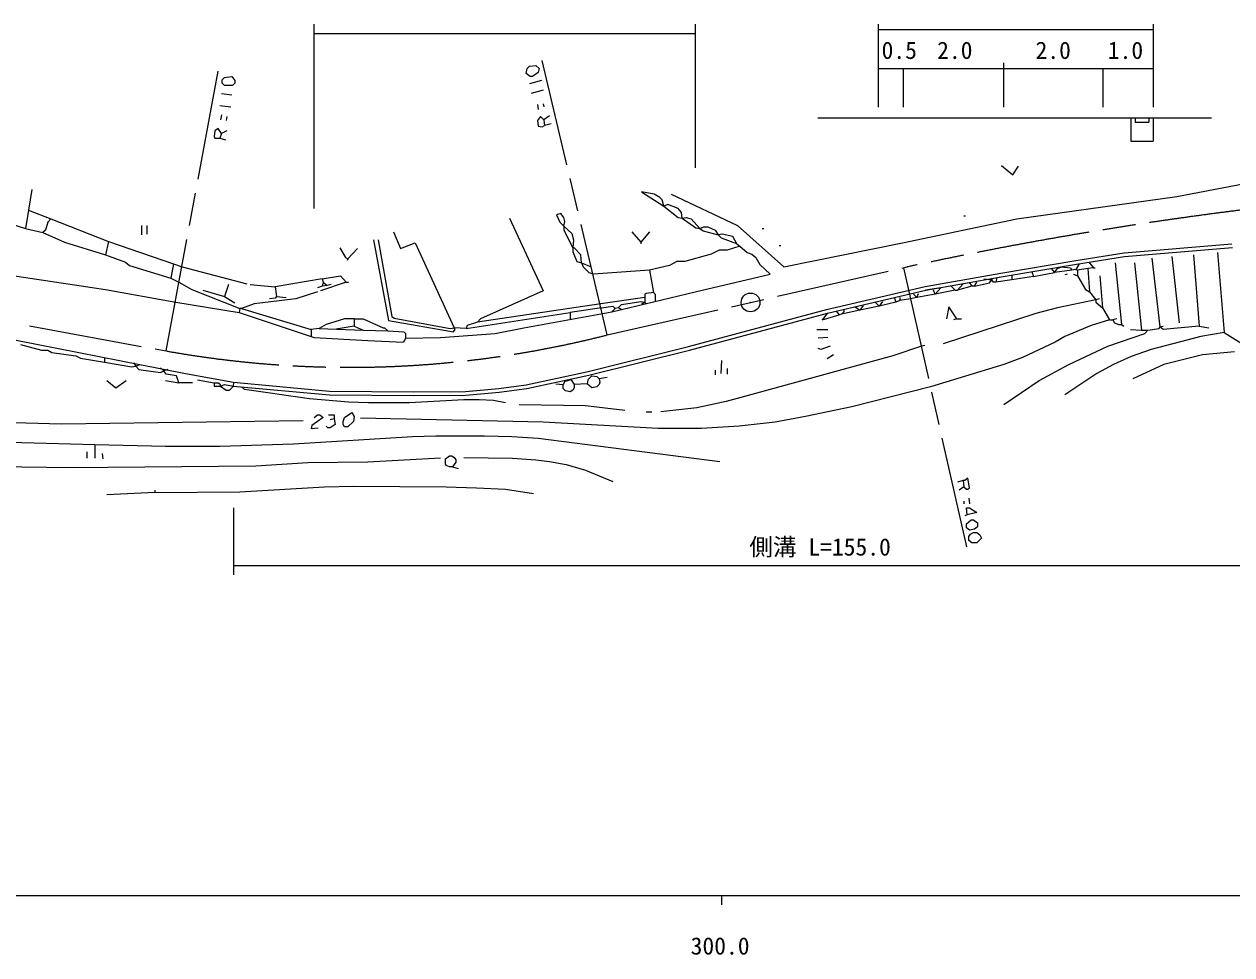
# Model space of a CAD drawing. Units: millimetres, scale not verified. Extents: x 2108 to 642108, y -210131 to 149869.
# Drawn here: x 256307 to 384094, y -31416 to 67100 of the extents above; entities that cross this region are included whole.
import ezdxf
from ezdxf.enums import TextEntityAlignment as Align

# ---------------------------------------------------------------- set-up
doc = ezdxf.new("R2010")
doc.units = ezdxf.units.MM
doc.header["$LTSCALE"] = 1000
doc.linetypes.add('CHAIN', pattern=[18.5, 12, -1.5, 3.5, -1.5])
for name, color, linetype, lineweight in [('M-BGD', 7, 'Continuous', 25), ('M-BMK', 2, 'CHAIN', 13), ('M-BMK-HTXT', 7, 'Continuous', 13), ('M-BMK-SRVR', 3, 'Continuous', 25), ('M-SUV', 7, 'Continuous', 13)]:
    doc.layers.add(name, color=color, linetype=linetype, lineweight=lineweight)
doc.styles.add('ＭＳ ゴシック', font='')
doc.styles.get('ＭＳ ゴシック').set_extended_font_data('MS Gothic')

# ---------------------------------------------------------------- blocks, each defined once
blk = doc.blocks.new('BUHIN1')
at = {"color": 3, "linetype": 'Continuous', "lineweight": 25}
for radius in [995, 30]:
    blk.add_circle((0, 0), radius, dxfattribs=at)

msp = doc.modelspace()

# ---------------------------------------------------------------- linework, layer by layer
at = {"layer": 'M-BGD'}
for p, q in [((346710, 58299), (346710, 67100)), ((346710, 66533), (375761, 66533)), ((375761, 67100), (375761, 58299)), ((309520, 62394), (309774, 62648)), ((309774, 62648), (310451, 62733)), ((310451, 62733), (310790, 62394)), ((359937, 63008), (359937, 58299)), ((277262, 61209), (277516, 61463)), ((277516, 61463), (278278, 61548)), ((278278, 61548), (278616, 61124)), ((309435, 61886), (309520, 62394)), ((309858, 61548), (309435, 61886)), ((310112, 61548), (309858, 61548)), ((310705, 61971), (310112, 61548)), ((310790, 62394), (310705, 61971)), ((346710, 62405), (348421, 62405)), ((348421, 62405), (375761, 62405)), ((349355, 58299), (349355, 62405)), ((370487, 58299), (370487, 62405)), ((277262, 60870), (277262, 61209)), ((277516, 60616), (277262, 60870)), ((278362, 60616), (277516, 60616)), ((278616, 60870), (278362, 60616)), ((278616, 61124), (278616, 60870)), ((311044, 61124), (309774, 60786)), ((311213, 60108), (309943, 59770)), ((277177, 59770), (278278, 59600)), ((277008, 58500), (278193, 58330)), ((310620, 58584), (310705, 58076)), ((311213, 58669), (311298, 58330)), ((277177, 57484), (277092, 56976)), ((277770, 57314), (277685, 56891)), ((310959, 57314), (310620, 56891)), ((310620, 56891), (310705, 56298)), ((310705, 56298), (311128, 56214)), ((311298, 56976), (310959, 57314)), ((311128, 56214), (311382, 56383)), ((311890, 57399), (311298, 56976)), ((311298, 56976), (311382, 56383)), ((312060, 56552), (311382, 56383)), ((340301, 57173), (375761, 57173)), ((372979, 57173), (381935, 57173)), ((373412, 57173), (373412, 54697)), ((373856, 57173), (373856, 56728)), ((373856, 56728), (375317, 56728)), ((375317, 57173), (375317, 56728)), ((375761, 57173), (375761, 54697)), ((276500, 55790), (276415, 55198)), ((276415, 55198), (276500, 55028)), ((276838, 56044), (276500, 55790)), ((276500, 55028), (277008, 55028)), ((277177, 55536), (276838, 56044)), ((277177, 55536), (277008, 55028)), ((277008, 55028), (277600, 54859)), ((277770, 55790), (277177, 55536)), ((373412, 54697), (375761, 54697)), ((359727, 52150), (360912, 51134)), ((360912, 51134), (361505, 52065)), ((378269, 48848), (388937, 50880)), ((257111, 49610), (256772, 47408)), ((322982, 49102), (321627, 49356)), ((321627, 49356), (323998, 47832)), ((323574, 48763), (322982, 49102)), ((323828, 48509), (323574, 48763)), ((324760, 49102), (331787, 45800)), ((361336, 46477), (378269, 48848)), ((256772, 47408), (256434, 45461)), ((256772, 47408), (259143, 46477)), ((323998, 47832), (323828, 48509)), ((324421, 48001), (323998, 47832)), ((323998, 47832), (325522, 46646)), ((325522, 47578), (324421, 48001)), ((325860, 47154), (325522, 47578)), ((258804, 46138), (258550, 45292)), ((259143, 46477), (258804, 46138)), ((259143, 46477), (265239, 44106)), ((307657, 46562), (311213, 38857)), ((313076, 47070), (312652, 46900)), ((312652, 46900), (312991, 46138)), ((312991, 46138), (313414, 45715)), ((313414, 46646), (313076, 47070)), ((313499, 46223), (313414, 46646)), ((313414, 45715), (313499, 46223)), ((325522, 46646), (325945, 46562)), ((325945, 46562), (325860, 47154)), ((325945, 46562), (326368, 46646)), ((325945, 46562), (327384, 45546)), ((326368, 46646), (326876, 46477)), ((326876, 46477), (327808, 45461)), ((349228, 43937), (361336, 46477)), ((355748, 46816), (355917, 46816)), ((254910, 45969), (256434, 45461)), ((256434, 45461), (258296, 45038)), ((258550, 45292), (258296, 45038)), ((258296, 45038), (260582, 44022)), ((268710, 45800), (268710, 44784)), ((269303, 45800), (269303, 44868)), ((295380, 45122), (296142, 43344)), ((313414, 45715), (314261, 44953)), ((313414, 45715), (313414, 45292)), ((313414, 45292), (314346, 43429)), ((314261, 44953), (314430, 44276)), ((320611, 45122), (321542, 44022)), ((322474, 45122), (321542, 44022)), ((327384, 45546), (327808, 45461)), ((327808, 45461), (328231, 45630)), ((327808, 45461), (328146, 45207)), ((328146, 45207), (329755, 44784)), ((328231, 45630), (328654, 45630)), ((328654, 45630), (329416, 45292)), ((329416, 45292), (329755, 44784)), ((330178, 44868), (329755, 44784)), ((330094, 44445), (329755, 44784)), ((331279, 44614), (330178, 44868)), ((331787, 45800), (336698, 41397)), ((331787, 45800), (336698, 41397)), ((334412, 45461), (334581, 45461)), ((260582, 44022), (264900, 42667)), ((265239, 44106), (264900, 42667)), ((265239, 44106), (272097, 41736)), ((293264, 44276), (294872, 35724)), ((293772, 44276), (295211, 36148)), ((296142, 43344), (297666, 43937)), ((297666, 43937), (301815, 34962)), ((314430, 44276), (314346, 43429)), ((321542, 44022), (321542, 43852)), ((331702, 43852), (330094, 44445)), ((332041, 43598), (330686, 43175)), ((331702, 43852), (331279, 44614)), ((331702, 43852), (332041, 43598)), ((332041, 43598), (332803, 42921)), ((336190, 43683), (336359, 43683)), ((336698, 41397), (349228, 43937)), ((372692, 42886), (384109, 43857)), ((372741, 42489), (384163, 43460)), ((264900, 42667), (267017, 41905)), ((289708, 43429), (290300, 42413)), ((290300, 42413), (290554, 42244)), ((290554, 42244), (290470, 42074)), ((291570, 43344), (290554, 42244)), ((314515, 43429), (314346, 43429)), ((314346, 43429), (314346, 43006)), ((314346, 43006), (314769, 41990)), ((315192, 42667), (314515, 43429)), ((315277, 41820), (315192, 42667)), ((328993, 42752), (326199, 41990)), ((329840, 43175), (328993, 42752)), ((330686, 43175), (329840, 43175)), ((332803, 42921), (333311, 42752)), ((333311, 42752), (333734, 42413)), ((333734, 42413), (334158, 41651)), ((367584, 42077), (372692, 42886)), ((367646, 41682), (372741, 42489)), ((375644, 42328), (376491, 35047)), ((377761, 42498), (378523, 35470)), ((380047, 42667), (380640, 35132)), ((382587, 42921), (383264, 34454)), ((267017, 41905), (267440, 41566)), ((267440, 41566), (271843, 40212)), ((272097, 41736), (271843, 40212)), ((272097, 41736), (273028, 41397)), ((273028, 41397), (279886, 39619)), ((314769, 41990), (315277, 41820)), ((315277, 41820), (316293, 41397)), ((315277, 41820), (315446, 41397)), ((315446, 41397), (316039, 40804)), ((322474, 41058), (316547, 40635)), ((324590, 41566), (322474, 41058)), ((322474, 41058), (322897, 38688)), ((325352, 41990), (324590, 41566)), ((326199, 41990), (325352, 41990)), ((335258, 40635), (334158, 41651)), ((359634, 40741), (367584, 42077)), ((359700, 40346), (367646, 41682)), ((364976, 41228), (365315, 40804)), ((365315, 40804), (365654, 41228)), ((367178, 41058), (365315, 40804)), ((365654, 41228), (366077, 41397)), ((366077, 41397), (367008, 41312)), ((367008, 41312), (367178, 41058)), ((367601, 41143), (367178, 41058)), ((367940, 41736), (367601, 41143)), ((367601, 41143), (367770, 41058)), ((367601, 41143), (367770, 41058)), ((368871, 41228), (367770, 41058)), ((367770, 41058), (367770, 40466)), ((369464, 41312), (368871, 41228)), ((368871, 41228), (369040, 38772)), ((368956, 41905), (369464, 41312)), ((369464, 41312), (369633, 41312)), ((371750, 41820), (372427, 35301)), ((373782, 41820), (374544, 34708)), ((253640, 40720), (264900, 39026)), ((253640, 40720), (264900, 39026)), ((271843, 40212), (272690, 39788)), ((272690, 39788), (274044, 39026)), ((287845, 40127), (282850, 39280)), ((290385, 39788), (287676, 38857)), ((287845, 40127), (289792, 40466)), ((287845, 40127), (287930, 39788)), ((287930, 39788), (287845, 39365)), ((287930, 39788), (288353, 39450)), ((289792, 40466), (290385, 39788)), ((290385, 39788), (290639, 39788)), ((316039, 40804), (316547, 40635)), ((327300, 38772), (335258, 40635)), ((351628, 39337), (359634, 40741)), ((351708, 38945), (359700, 40346)), ((355663, 39619), (355070, 38942)), ((356340, 39704), (356594, 39365)), ((356848, 39365), (357102, 39788)), ((356848, 39365), (358457, 39704)), ((357864, 40127), (358711, 40042)), ((358457, 39704), (358711, 40042)), ((358711, 40212), (358711, 40042)), ((358880, 39788), (358711, 40042)), ((359134, 39788), (358880, 39788)), ((359219, 40296), (359134, 39788)), ((360828, 40042), (359134, 39788)), ((360828, 40466), (360828, 40042)), ((363114, 40381), (360828, 40042)), ((362944, 40889), (363114, 40381)), ((363114, 40381), (365315, 40804)), ((366670, 40635), (366416, 40550)), ((367347, 40635), (367770, 40466)), ((367770, 40466), (368617, 39026)), ((370141, 40466), (370395, 37079)), ((264900, 39026), (272351, 37672)), ((264900, 39026), (272351, 37672)), ((274044, 39026), (279124, 36994)), ((275230, 38942), (277516, 38264)), ((277939, 39534), (277516, 38264)), ((280225, 39534), (282850, 39280)), ((282850, 39280), (283019, 38264)), ((287337, 38772), (285051, 38010)), ((287845, 39365), (287337, 39196)), ((288353, 39450), (287845, 39365)), ((288776, 39534), (288353, 39450)), ((311213, 38857), (304609, 35894)), ((318494, 36656), (327300, 38772)), ((322135, 38603), (321966, 38518)), ((321966, 38518), (321966, 38180)), ((322897, 38688), (322135, 38603)), ((322897, 38688), (323066, 38518)), ((323066, 38518), (323066, 37756)), ((341211, 36884), (351628, 39337)), ((341309, 36496), (351708, 38945)), ((350414, 38518), (350752, 38180)), ((350752, 38180), (350922, 38603)), ((352700, 38518), (350752, 38180)), ((353292, 39196), (351684, 38942)), ((352700, 38518), (352530, 38942)), ((353292, 39196), (352700, 38518)), ((354816, 38942), (352700, 38518)), ((354393, 39365), (354816, 38942)), ((354816, 38942), (355070, 38942)), ((356594, 39365), (355070, 38942)), ((356848, 39365), (356594, 39365)), ((368617, 39026), (369040, 38772)), ((369040, 38772), (369718, 37926)), ((272351, 37672), (279040, 36571)), ((272351, 37672), (279040, 36571)), ((277516, 38264), (278616, 37587)), ((280648, 37502), (279294, 36994)), ((285051, 38010), (280648, 37502)), ((282850, 38095), (282257, 38010)), ((283019, 38264), (282850, 38095)), ((283019, 38264), (284035, 38180)), ((317309, 37502), (304270, 35555)), ((317394, 37079), (314092, 36571)), ((321966, 38180), (317309, 37502)), ((317394, 37079), (318579, 37248)), ((318579, 37248), (318833, 36994)), ((319172, 37079), (318833, 36994)), ((319172, 37079), (319510, 37418)), ((319524, 36903), (319172, 37079)), ((319510, 37418), (321542, 37756)), ((321542, 37756), (321966, 37672)), ((321966, 37672), (321627, 37418)), ((321966, 38180), (321966, 37672)), ((322135, 37502), (321966, 37672)), ((344233, 37164), (344741, 36825)), ((345080, 37333), (344741, 36825)), ((346773, 37248), (344741, 36825)), ((346350, 37672), (346773, 37248)), ((347112, 37756), (346773, 37248)), ((348551, 37672), (346773, 37248)), ((348382, 38095), (348551, 37672)), ((348974, 37841), (348551, 37672)), ((348974, 38180), (348974, 37841)), ((350075, 38010), (348974, 37841)), ((350752, 38180), (350075, 38010)), ((354139, 37164), (353885, 35894)), ((354986, 35894), (354139, 37164)), ((365654, 37079), (363368, 36486)), ((369718, 37926), (365654, 37079)), ((370056, 38010), (369718, 37926)), ((369718, 37926), (369718, 37672)), ((369718, 37672), (370395, 37079)), ((370395, 37079), (371157, 35809)), ((279124, 36994), (279040, 36571)), ((279040, 36571), (286998, 33946)), ((279294, 36994), (279124, 36994)), ((279294, 36994), (286660, 34793)), ((290216, 35894), (288268, 35301)), ((291232, 35894), (290216, 35894)), ((291232, 35894), (292163, 35894)), ((291232, 35894), (291232, 35132)), ((292163, 35894), (294280, 34962)), ((295211, 36148), (295465, 35978)), ((295465, 35978), (301392, 34878)), ((303085, 34878), (314092, 36571)), ((304609, 35894), (304270, 35555)), ((309181, 34962), (318494, 36656)), ((314092, 36571), (314092, 35855)), ((318833, 36994), (318494, 36656)), ((326609, 32968), (341211, 36884)), ((326709, 32581), (341309, 36496)), ((341270, 36486), (340762, 35809)), ((340762, 35809), (342540, 36317)), ((342201, 36740), (342540, 36317)), ((342794, 36402), (342540, 36317)), ((344741, 36825), (342794, 36402)), ((343048, 36656), (342794, 36402)), ((343048, 36910), (343048, 36656)), ((363368, 36486), (353546, 33269)), ((354986, 35894), (354647, 35809)), ((354986, 35894), (355494, 35894)), ((371157, 35809), (369210, 35216)), ((371157, 35809), (371496, 35809)), ((371919, 35894), (371496, 35809)), ((371496, 35809), (371665, 35470)), ((287506, 34878), (286660, 34793)), ((286660, 34793), (286660, 34057)), ((288268, 35301), (287506, 34878)), ((287506, 34878), (292163, 34708)), ((291232, 35132), (289319, 34811)), ((291232, 35132), (292163, 34708)), ((292163, 34708), (294788, 34624)), ((294280, 34962), (294449, 34962)), ((294449, 34962), (294788, 34624)), ((294788, 34624), (296481, 34539)), ((294872, 35724), (301730, 34539)), ((296481, 34539), (296650, 34370)), ((301392, 34878), (301815, 34962)), ((301730, 34539), (301900, 34793)), ((301900, 34793), (301815, 34962)), ((303085, 34878), (301815, 34962)), ((303170, 35216), (303085, 34878)), ((304270, 35555), (303170, 35216)), ((306133, 34370), (309181, 34962)), ((340169, 34793), (341354, 34793)), ((369210, 35216), (366416, 34031)), ((371665, 35470), (372088, 35301)), ((372088, 35301), (372427, 35301)), ((372427, 35301), (372681, 35132)), ((373358, 34793), (374544, 34708)), ((374544, 34708), (375221, 34708)), ((374882, 34370), (375221, 34708)), ((375221, 34708), (376406, 34878)), ((376406, 34878), (376491, 35047)), ((376491, 35047), (376830, 35132)), ((376830, 34793), (376491, 35047)), ((380640, 35132), (376830, 34793)), ((380640, 35132), (381656, 34962)), ((252285, 34285), (268541, 31068)), ((286998, 33946), (292671, 33608)), ((292671, 33608), (296396, 33438)), ((296566, 33608), (296396, 33438)), ((296650, 33862), (296566, 33608)), ((296650, 34370), (296650, 33862)), ((296650, 33862), (300376, 33946)), ((300376, 33946), (306133, 34370)), ((341354, 33946), (340338, 33862)), ((365400, 33438), (361928, 31830)), ((366416, 34031), (365400, 33438)), ((370988, 33015), (374882, 34370)), ((380809, 34031), (375560, 32676)), ((383264, 34454), (380809, 34031)), ((383264, 34454), (385720, 32930)), ((255926, 33184), (258127, 32592)), ((258127, 32592), (258804, 32592)), ((258804, 32592), (259228, 32338)), ((259228, 32338), (261768, 31999)), ((261768, 31999), (262276, 31745)), ((315982, 30333), (326609, 32968)), ((316072, 29943), (326709, 32581)), ((348212, 31999), (334073, 28104)), ((340592, 32676), (340338, 32761)), ((341608, 33015), (340592, 32676)), ((341947, 32084), (341270, 31660)), ((351260, 33015), (348212, 31999)), ((351599, 33100), (351260, 33015)), ((366839, 31068), (370988, 33015)), ((375560, 32676), (373443, 31914)), ((380978, 32084), (376914, 31068)), ((384365, 32422), (380978, 32084)), ((262276, 31745), (264816, 31322)), ((264816, 31830), (264816, 31322)), ((264816, 31322), (267694, 30814)), ((267694, 30814), (268118, 30898)), ((267864, 31237), (268118, 30898)), ((268118, 30898), (268541, 31068)), ((268118, 30898), (268456, 30560)), ((268541, 31068), (273367, 30136)), ((270742, 30729), (271081, 30390)), ((330094, 31491), (330009, 30136)), ((359981, 31068), (352192, 28697)), ((361928, 31830), (359981, 31068)), ((363706, 29374), (366839, 31068)), ((371580, 31068), (369802, 30136)), ((373443, 31914), (371580, 31068)), ((376914, 31068), (373612, 29544)), ((268456, 30560), (270742, 30221)), ((270742, 30221), (271081, 30390)), ((271504, 30560), (271081, 30390)), ((271335, 30052), (271081, 30390)), ((272436, 29882), (271335, 30052)), ((272690, 29120), (272436, 29882)), ((273367, 30136), (278449, 29186)), ((274637, 29459), (276415, 29120)), ((309419, 28924), (315982, 30333)), ((309487, 28529), (316072, 29943)), ((314176, 29459), (313499, 29290)), ((314176, 29459), (314515, 28951)), ((315954, 29459), (315870, 29036)), ((316378, 29882), (315954, 29459)), ((316378, 29882), (316886, 29798)), ((316886, 29798), (317140, 29544)), ((317986, 29713), (317140, 29544)), ((317140, 29544), (317224, 29205)), ((329416, 30475), (329416, 29967)), ((330686, 30644), (330686, 30052)), ((369802, 30136), (366416, 27850)), ((265070, 29374), (266001, 28612)), ((266001, 28612), (267102, 29374)), ((271250, 29374), (272690, 29120)), ((274129, 29120), (272690, 29120)), ((276415, 29120), (276838, 29120)), ((276415, 29120), (276415, 28782)), ((276415, 28782), (277092, 28782)), ((276838, 29120), (277008, 29036)), ((277008, 29036), (277092, 28782)), ((277092, 28782), (277516, 28951)), ((277092, 28782), (277685, 28358)), ((277516, 28951), (278447, 28782)), ((277685, 28358), (278024, 28358)), ((278024, 28358), (278447, 28782)), ((278449, 29186), (278413, 28788)), ((278413, 28788), (288607, 27850)), ((278449, 29186), (288627, 28249)), ((279632, 28443), (279294, 28697)), ((286490, 27427), (279632, 28443)), ((288627, 28249), (297534, 28194)), ((297534, 28194), (303023, 28230)), ((303023, 28230), (306539, 28544)), ((303042, 27830), (306583, 28146)), ((306539, 28544), (309419, 28924)), ((306583, 28146), (309487, 28529)), ((312568, 29036), (313330, 28951)), ((313499, 29290), (313330, 28951)), ((313330, 28528), (313330, 28951)), ((313584, 28274), (313330, 28528)), ((314092, 28189), (313584, 28274)), ((314346, 28358), (314092, 28189)), ((314515, 28612), (314346, 28358)), ((315870, 29036), (314515, 28951)), ((314515, 28951), (314515, 28612)), ((316378, 28612), (315870, 29036)), ((316886, 28697), (316378, 28612)), ((317140, 28951), (316886, 28697)), ((317224, 29205), (317140, 28951)), ((352192, 28697), (343894, 26580)), ((359981, 26834), (363706, 29374)), ((290639, 27088), (286490, 27427)), ((288607, 27850), (297537, 27794)), ((292756, 27004), (290639, 27088)), ((297074, 27004), (292756, 27004)), ((302831, 27342), (297074, 27004)), ((297537, 27794), (303042, 27830)), ((304440, 27342), (302831, 27342)), ((305964, 27258), (304440, 27342)), ((307234, 27004), (305964, 27258)), ((330602, 27173), (327469, 26496)), ((334073, 28104), (330602, 27173)), ((286998, 25480), (287337, 25734)), ((287337, 25734), (287591, 25734)), ((287591, 25734), (287930, 25480)), ((288522, 25734), (289115, 25734)), ((289115, 25734), (289115, 25310)), ((290216, 25480), (290978, 25988)), ((290978, 25988), (291232, 25564)), ((291232, 25564), (291147, 25056)), ((308673, 26834), (315700, 26750)), ((315700, 26750), (319849, 26242)), ((322135, 26072), (322728, 26072)), ((327469, 26496), (323659, 26072)), ((338984, 25564), (335766, 24972)), ((343894, 26580), (338984, 25564)), ((253978, 24972), (260244, 24802)), ((260244, 24802), (285813, 25141)), ((286744, 24633), (286660, 24294)), ((286660, 24294), (287422, 24379)), ((287930, 25480), (286744, 24633)), ((288438, 24379), (288268, 24548)), ((288692, 24379), (288438, 24379)), ((289115, 25310), (288692, 25226)), ((289200, 24718), (288692, 24379)), ((289115, 25310), (289200, 24718)), ((290046, 25056), (290216, 25480)), ((290046, 24718), (290046, 25056)), ((290216, 24464), (290046, 24718)), ((290554, 24464), (290216, 24464)), ((291147, 25056), (290554, 24464)), ((311213, 24972), (291909, 25395)), ((323405, 24294), (311213, 24972)), ((327977, 24294), (323405, 24294)), ((331956, 24548), (327977, 24294)), ((335766, 24972), (331956, 24548)), ((284797, 22686), (297412, 23448)), ((297412, 23448), (299868, 23532)), ((299868, 23532), (305032, 23532)), ((305032, 23532), (307911, 23448)), ((307911, 23448), (310705, 23278)), ((310705, 23278), (329924, 20823)), ((252116, 22940), (263800, 22601)), ((262953, 21839), (262953, 21162)), ((263800, 22601), (271250, 22432)), ((263800, 22601), (263800, 21162)), ((271250, 22432), (277008, 22432)), ((277008, 22432), (284797, 22686)), ((264562, 21670), (264646, 21077)), ((286321, 20654), (280818, 20315)), ((292671, 20738), (286321, 20654)), ((300376, 21162), (292671, 20738)), ((300884, 21077), (301307, 21416)), ((300884, 20569), (300884, 21077)), ((300968, 20400), (300884, 20569)), ((301307, 21416), (301561, 21416)), ((301561, 21416), (301815, 21246)), ((301984, 20738), (301646, 20230)), ((301815, 21246), (301984, 20992)), ((301984, 20992), (301984, 20738)), ((302831, 21246), (307996, 21162)), ((307996, 21162), (310451, 20992)), ((310451, 20992), (311890, 20823)), ((311890, 20823), (313668, 20484)), ((313668, 20484), (315700, 19892)), ((261260, 20146), (248898, 20315)), ((280818, 20315), (261260, 20146)), ((301307, 20230), (300968, 20400)), ((301646, 20230), (301307, 20230)), ((301646, 20230), (302238, 20061)), ((315700, 19892), (318579, 18706)), ((279124, 17606), (288099, 18114)), ((288099, 18114), (291147, 18198)), ((291147, 18198), (300968, 18114)), ((300968, 18114), (304186, 18029)), ((304186, 18029), (307234, 17860)), ((355663, 18791), (355070, 18622)), ((355748, 18114), (355240, 17775)), ((355832, 18791), (355663, 18791)), ((355663, 18791), (355748, 18114)), ((355748, 18114), (356002, 17860)), ((356171, 19045), (355832, 18791)), ((356340, 18029), (356171, 19045)), ((356171, 17860), (356340, 18029)), ((270150, 17521), (265070, 17267)), ((270150, 17775), (270150, 17521)), ((270150, 17521), (279124, 17606)), ((307234, 17860), (310197, 17436)), ((356002, 17860), (356171, 17860)), ((356256, 16928), (356340, 16336)), ((355748, 16590), (355748, 16336)), ((356086, 15150), (356002, 15912)), ((356002, 15912), (356340, 15912)), ((357102, 15404), (356086, 15150)), ((356340, 15912), (357102, 15404)), ((356086, 15150), (355832, 15066)), ((356002, 14219), (356510, 14642)), ((356002, 13796), (356002, 14219)), ((356510, 14642), (356764, 14642)), ((356764, 14642), (357187, 14304)), ((357187, 14304), (357187, 13880)), ((356340, 13542), (356002, 13796)), ((356256, 12864), (356425, 13118)), ((356256, 12441), (356256, 12864)), ((356848, 13626), (356340, 13542)), ((356425, 13118), (356764, 13288)), ((356764, 13288), (357102, 13288)), ((357187, 13880), (356848, 13626)), ((357102, 13288), (357441, 13034)), ((357441, 13034), (357610, 12695)), ((356594, 12187), (356256, 12441)), ((357102, 12187), (356594, 12187)), ((357610, 12695), (357102, 12187))]:
    msp.add_line(p, q, dxfattribs=at)
at = {"layer": 'M-BMK'}
for p, q in [((317986, 34200), (311128, 63241)), ((271335, 32507), (276838, 62140)), ((129518, 58584), (271335, 32507)), ((317986, 34200), (349736, 41397)), ((349360, 41311), (356002, 11764))]:
    msp.add_line(p, q, dxfattribs=at)
for centre, radius, start, end in [((434551, -349508), 400000, 94.13651, 102.2417), ((290762, 140777), 110000, 259.8277, 284.32909)]:
    msp.add_arc(centre, radius, start, end, dxfattribs=at)
at = {"layer": 'M-BMK-HTXT'}
for p, q in [((286998, 47586), (286998, 67100)), ((327300, 67100), (327300, 51900)), ((286998, 66100), (327300, 66100)), ((278449, 15885), (278449, 8796)), ((278449, 9796), (430508, 9796))]:
    msp.add_line(p, q, dxfattribs=at)
at = {"layer": 'M-SUV'}
for p, q in [((2108, -25131), (541108, -25131)), ((330108, -25131), (330108, -26131))]:
    msp.add_line(p, q, dxfattribs=at)

# ---------------------------------------------------------------- block references
at = {"layer": 'M-BMK-SRVR'}
msp.add_blockref('BUHIN1', (333168, 37641), dxfattribs=at)

# ---------------------------------------------------------------- texts
at = {"layer": 'M-BGD', "style": 'ＭＳ ゴシック'}
for s, p in [('0.5', (347033, 62867)), ('2.0', (352911, 62867)), ('2.0', (363321, 62867)), ('1.0', (370968, 62867))]:
    msp.add_text(s, height=1833, dxfattribs=at).set_placement(p, align=Align.BOTTOM_LEFT)
at = {"layer": 'M-BMK-HTXT', "style": 'ＭＳ ゴシック'}
msp.add_text('側溝 L=155.0', height=1833, dxfattribs=at).set_placement((333035, 10296), align=Align.BOTTOM_LEFT)
at = {"layer": 'M-SUV', "style": 'ＭＳ ゴシック'}
msp.add_text('300.0', height=1833, dxfattribs=at).set_placement((326828, -31936), align=Align.BOTTOM_LEFT)

doc.saveas('drawing.dxf')
